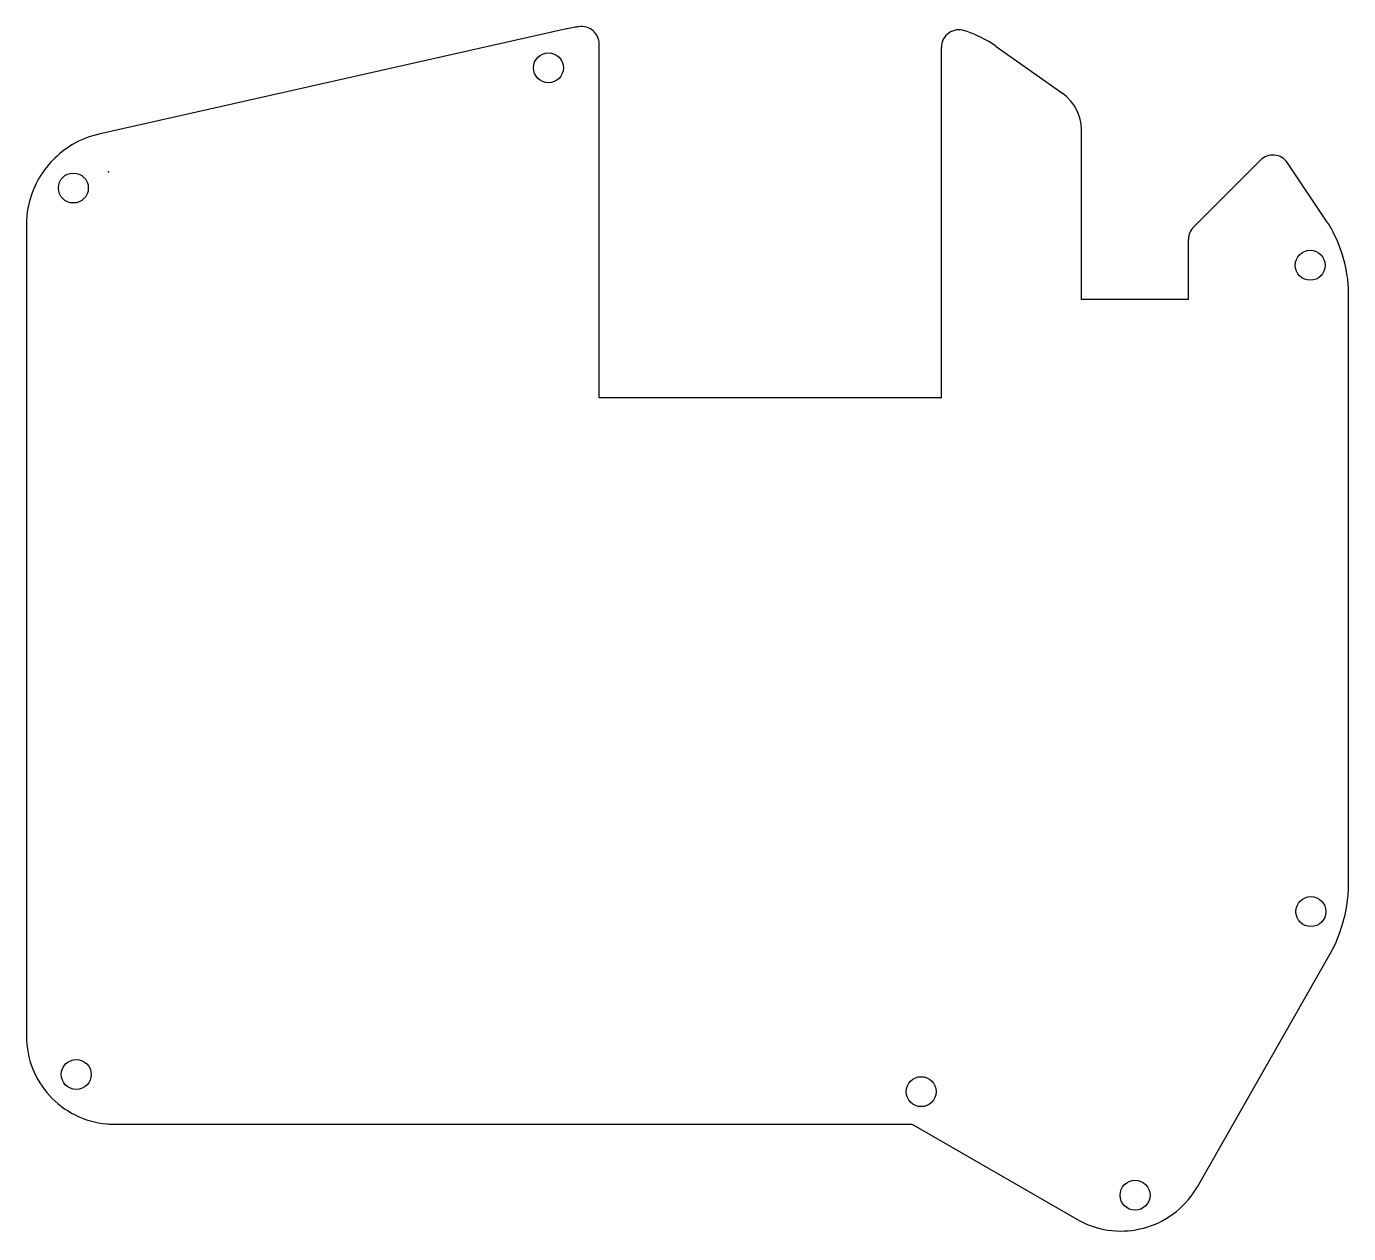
# Model space of a CAD drawing. Header units: millimetres. Extents: x 773 to 923, y -129 to 8.
import ezdxf

# ---------------------------------------------------------------- set-up
doc = ezdxf.new("R2010")
doc.units = ezdxf.units.MM
doc.layers.get('0').update_dxf_attribs({"linetype": 'CONTINUOUS'})

msp = doc.modelspace()

# ---------------------------------------------------------------- linework, layer by layer
for p, q in [((834.12, 7.28), (781.01, -4.67)), ((837.82, -34.59), (837.82, 5.56)), ((876.66, -34.59), (876.66, 5.19)), ((882.9, 5.29), (890.45, -0.06)), ((892.56, -23.41), (892.56, -4.14)), ((905.31, -15.19), (912.88, -7.62)), ((920.4, -14.52), (915.95, -7.92)), ((772.81, -14.91), (772.81, -107.01)), ((904.72, -23.41), (904.72, -16.6)), ((904.72, -23.41), (892.56, -23.41)), ((922.89, -89.89), (922.89, -22.65)), ((876.66, -34.59), (837.82, -34.59)), ((905.72, -124.09), (920.84, -97.59)), ((782.81, -117.01), (873.27, -117.01)), ((873.46, -117.06), (892.05, -127.79))]:
    msp.add_line(p, q)
for centre in [(832.06, 2.87), (778.13, -10.77), (918.53, -19.54), (918.61, -92.88), (778.46, -111.36), (874.37, -113.31), (898.65, -125.06)]:
    msp.add_circle(centre, 1.7)
for centre, radius, start, end in [((835.82, 5.56), 2, 0, 98.9421), ((878.66, 5.19), 2, 71.0912, 180), ((887.56, -4.14), 5, 0, 54.7), ((914.29, -9.03), 2, 33.9758, 135), ((906.72, -16.6), 2, 135, 180)]:
    msp.add_arc(centre, radius, start, end)
for points, knots in [([(835.51, 7.54), (835.33, 7.51), (835.15, 7.48), (834.96, 7.45), (834.71, 7.4), (834.45, 7.35), (834.2, 7.29), (834.17, 7.29), (834.14, 7.28), (834.13, 7.28), (834.12, 7.28), (834.12, 7.28), (834.12, 7.28)], [0.7585906, 0.7585906, 0.7585906, 0.7585906, 0.8561165, 0.8561165, 0.8561165, 0.9879534, 0.9879534, 0.9879534, 1.0008141, 1.0008141, 1.0008141, 1.0013025, 1.0013025, 1.0013025, 1.0013025]), ([(882.9, 5.29), (882.9, 5.29), (882.9, 5.29), (882.9, 5.29), (881.74, 6.11), (880.59, 6.62), (879.61, 6.98), (879.51, 7.01), (879.41, 7.05), (879.3, 7.08)], [-0.0002233, -0.0002233, -0.0002233, -0.0002233, 0, 0, 0, 0.4156243, 0.4156243, 0.4156243, 0.4568455, 0.4568455, 0.4568455, 0.4568455]), ([(781.01, -4.67), (778.82, -5.15), (777.05, -6.31), (775.78, -7.63), (774.48, -8.98), (773.46, -10.74), (773.03, -12.79), (772.89, -13.46), (772.81, -14.17), (772.81, -14.91)], [0.0003059, 0.0003059, 0.0003059, 0.0003059, 0.4252412, 0.4252412, 0.4252412, 0.8613923, 0.8613923, 0.8613923, 1, 1, 1, 1]), ([(922.89, -22.65), (922.89, -21.25), (922.65, -20.05), (922.39, -19.05), (922.11, -17.97), (921.71, -16.87), (921.14, -15.77), (920.94, -15.38), (920.69, -14.95), (920.4, -14.52)], [0, 0, 0, 0, 0.415553, 0.415553, 0.415553, 0.849435, 0.849435, 0.849435, 1, 1, 1, 1]), ([(920.84, -97.59), (921.5, -96.45), (921.89, -95.36), (922.17, -94.41), (922.48, -93.39), (922.72, -92.29), (922.83, -91.1), (922.86, -90.73), (922.89, -90.33), (922.89, -89.89)], [0.0005082, 0.0005082, 0.0005082, 0.0005082, 0.4228516, 0.4228516, 0.4228516, 0.8642771, 0.8642771, 0.8642771, 1, 1, 1, 1]), ([(772.81, -107.01), (772.81, -109.59), (773.8, -111.97), (775.42, -113.75), (777.06, -115.55), (779.37, -116.75), (781.95, -116.97), (782.23, -117), (782.52, -117.01), (782.81, -117.01)], [0, 0, 0, 0, 0.470079, 0.470079, 0.470079, 0.947297, 0.947297, 0.947297, 1, 1, 1, 1]), ([(873.27, -117.01), (873.33, -117.02), (873.39, -117.04), (873.4, -117.04), (873.41, -117.04), (873.44, -117.05), (873.46, -117.06)], [0.3549589, 0.3549589, 0.3549589, 0.3549589, 0.5318447, 0.5318447, 0.5318447, 0.6307287, 0.6307287, 0.6307287, 0.6307287]), ([(892.05, -127.79), (894.28, -129.07), (896.84, -129.41), (899.19, -128.89), (901.6, -128.36), (903.81, -126.94), (905.29, -124.79), (905.44, -124.56), (905.59, -124.33), (905.72, -124.09), (905.72, -124.09), (905.72, -124.09), (905.72, -124.09)], [0.000137, 0.000137, 0.000137, 0.000137, 0.468509, 0.468509, 0.468509, 0.949629, 0.949629, 0.949629, 1, 1, 1, 1.000144, 1.000144, 1.000144, 1.000144])]:
    msp.add_open_spline(points, degree=3, knots=knots)
msp.add_point((782.11, -8.93))

doc.saveas('drawing.dxf')
